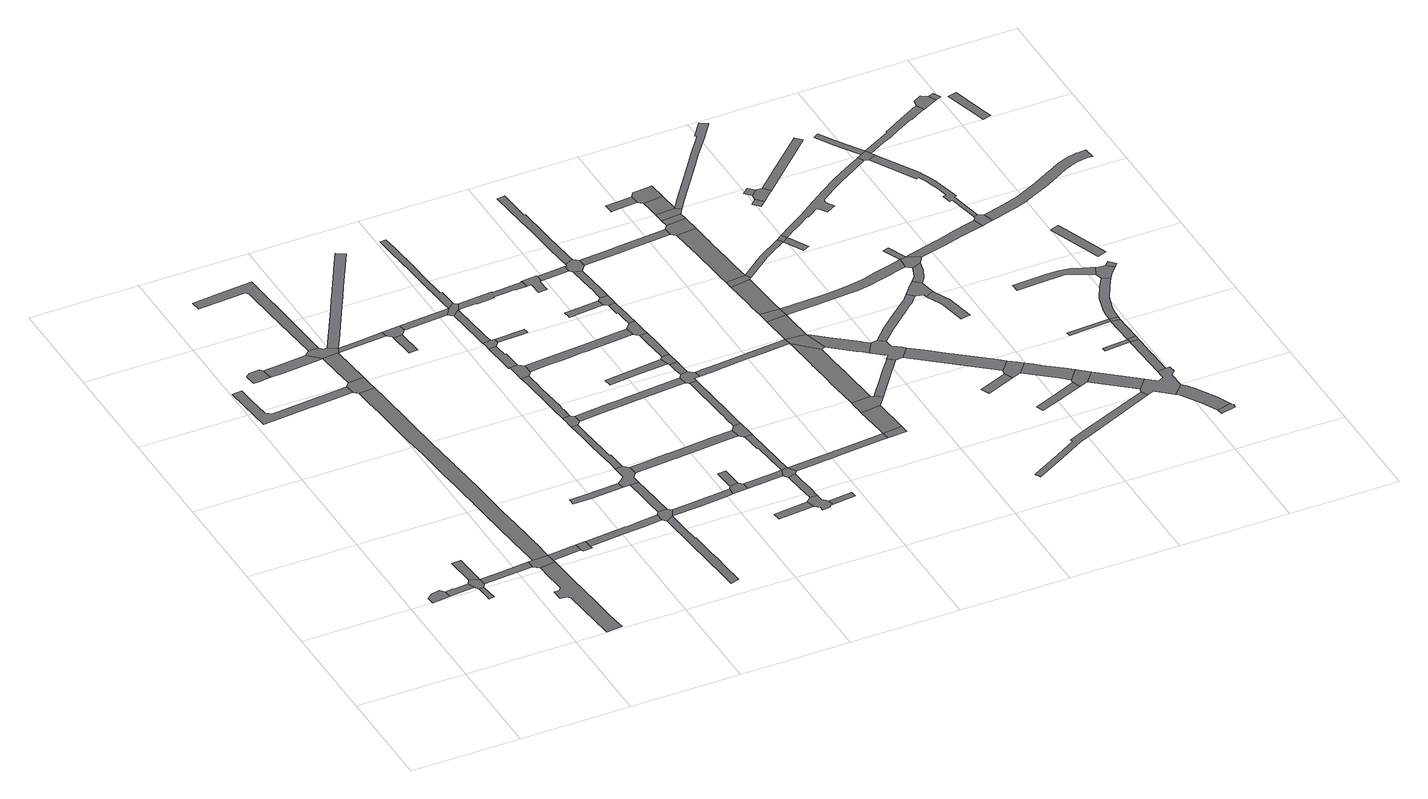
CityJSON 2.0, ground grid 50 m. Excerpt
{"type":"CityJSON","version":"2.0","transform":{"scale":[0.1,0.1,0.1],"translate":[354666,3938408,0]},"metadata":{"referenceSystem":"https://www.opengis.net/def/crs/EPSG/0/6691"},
"CityObjects":{
"road1":{"type":"Road","geometry":[{"type":"MultiSurface","lod":"1","boundaries":[[[0,1,2,3,4,5]]]}]},
"road2":{"type":"Road","attributes":{"RoadStructureAttribute.sectionType":"1"},"geometry":[{"type":"MultiSurface","lod":"1","boundaries":[[[6,7,8,1,0,9,10,11]]]}]},
"road3":{"type":"Road","geometry":[{"type":"MultiSurface","lod":"1","boundaries":[[[12,13,14,15]]]}]},
"road4":{"type":"Road","geometry":[{"type":"MultiSurface","lod":"1","boundaries":[[[16,17,18,6,11,12,15,19]]]}]},
"road5":{"type":"Road","geometry":[{"type":"MultiSurface","lod":"1","boundaries":[[[20,21,18,17]]]}]},
"road6":{"type":"Road","attributes":{"RoadStructureAttribute.sectionType":"1"},"geometry":[{"type":"MultiSurface","lod":"1","boundaries":[[[22,23,24,25,26,16,19]]]}]},
"road7":{"type":"Road","attributes":{"RoadStructureAttribute.sectionType":"1"},"geometry":[{"type":"MultiSurface","lod":"1","boundaries":[[[27,28,29,30,31,32,33,34,35,36,37,38,39,40,41,42,43,44,45,46,47,48]]]}]},
"road8":{"type":"Road","geometry":[{"type":"MultiSurface","lod":"1","boundaries":[[[49,50,51,25,24,27,48,52]]]}]},
"road9":{"type":"Road","geometry":[{"type":"MultiSurface","lod":"1","boundaries":[[[53,54,55,56,57,58,59,60]]]}]},
"road10":{"type":"Road","attributes":{"RoadStructureAttribute.sectionType":"1"},"geometry":[{"type":"MultiSurface","lod":"1","boundaries":[[[61,62,63,64,65,66,67,68,69,70,71,72,73,74]]]}]},
"road11":{"type":"Road","attributes":{"RoadStructureAttribute.sectionType":"1"},"geometry":[{"type":"MultiSurface","lod":"1","boundaries":[[[75,76,49,52]]]}]},
"road12":{"type":"Road","attributes":{"RoadStructureAttribute.sectionType":"1"},"geometry":[{"type":"MultiSurface","lod":"1","boundaries":[[[77,78,79,80,81,82,83,84,85,86,87,88,89,90,91,92,93,94,95,96,97,98,50,49,99,100,101,102,103,104,105,106,107,108,109,110,111,112,113,114,115,116,117,118,119,120,121,122,123]]]}]},
"road13":{"type":"Road","attributes":{"RoadStructureAttribute.sectionType":"1"},"geometry":[{"type":"MultiSurface","lod":"1","boundaries":[[[124,125,126,57,56,127,128,129,130]]]}]},
"road14":{"type":"Road","geometry":[{"type":"MultiSurface","lod":"1","boundaries":[[[131,132,76,75,133,134]]]}]},
"road15":{"type":"Road","attributes":{"RoadStructureAttribute.sectionType":"1"},"geometry":[{"type":"MultiSurface","lod":"1","boundaries":[[[135,136,137,138,139,140,141,142,143,144,145,146,147]]]}]},
"road16":{"type":"Road","geometry":[{"type":"MultiSurface","lod":"1","boundaries":[[[148,149,150,151,61,74,77,123]]]}]},
"road17":{"type":"Road","attributes":{"RoadStructureAttribute.sectionType":"1"},"geometry":[{"type":"MultiSurface","lod":"1","boundaries":[[[130,152,153,154,150,149,155]]]}]},
"road18":{"type":"Road","geometry":[{"type":"MultiSurface","lod":"1","boundaries":[[[156,157,158,159,147,146,124,130,155]]]}]},
"road19":{"type":"Road","attributes":{"RoadStructureAttribute.sectionType":"1"},"geometry":[{"type":"MultiSurface","lod":"1","boundaries":[[[160,161,162,163,164,165,166,167,168,169,170,171,132,131]]]}]},
"road20":{"type":"Road","attributes":{"RoadStructureAttribute.sectionType":"1"},"geometry":[{"type":"MultiSurface","lod":"1","boundaries":[[[172,173,174,175,176,177]]]}]},
"road21":{"type":"Road","attributes":{"RoadStructureAttribute.sectionType":"1"},"geometry":[{"type":"MultiSurface","lod":"1","boundaries":[[[178,179,180,181,156,155]]]}]},
"road22":{"type":"Road","geometry":[{"type":"MultiSurface","lod":"1","boundaries":[[[182,183,184,185,165,164,186]]]}]},
"road23":{"type":"Road","attributes":{"RoadStructureAttribute.sectionType":"1"},"geometry":[{"type":"MultiSurface","lod":"1","boundaries":[[[187,188,189,190,185,184,191,192,193,194]]]}]},
"road24":{"type":"Road","attributes":{"RoadStructureAttribute.sectionType":"1"},"geometry":[{"type":"MultiSurface","lod":"1","boundaries":[[[195,196,197,198,199,200,201,202,203,204,157,156,205,206,207,208,209,210]]]}]},
"road25":{"type":"Road","geometry":[{"type":"MultiSurface","lod":"1","boundaries":[[[211,212,213,214]]]}]},
"road26":{"type":"Road","geometry":[{"type":"MultiSurface","lod":"1","boundaries":[[[213,215,216,180,179,217,214]]]}]},
"road27":{"type":"Road","geometry":[{"type":"MultiSurface","lod":"1","boundaries":[[[218,219,220,221,222,223,224,225,172,177,187,194]]]}]},
"road28":{"type":"Road","attributes":{"RoadStructureAttribute.sectionType":"1"},"geometry":[{"type":"MultiSurface","lod":"1","boundaries":[[[226,227,228,229,230,231,232,233,183,182,186,234,235,236,237,238,239,240,241,242,243,244,245,246,247,248,249,182,250,251,252,253,254]]]}]},
"road29":{"type":"Road","attributes":{"RoadStructureAttribute.sectionType":"1"},"geometry":[{"type":"MultiSurface","lod":"1","boundaries":[[[255,256,257,258,259,260,222,221,261,262,263,264,265,266,267]]]}]},
"road30":{"type":"Road","geometry":[{"type":"MultiSurface","lod":"1","boundaries":[[[268,269,270,271,272,273,255,267]]]}]},
"road31":{"type":"Road","attributes":{"RoadStructureAttribute.sectionType":"1"},"geometry":[{"type":"MultiSurface","lod":"1","boundaries":[[[274,275,276,277,278,279,280,281,282,283,284,285,286,287,288,271,270]]]}]},
"road32":{"type":"Road","attributes":{"RoadStructureAttribute.sectionType":"1"},"geometry":[{"type":"MultiSurface","lod":"1","boundaries":[[[289,290,291,292,293,216,215,294,295,296]]]}]},
"road33":{"type":"Road","geometry":[{"type":"MultiSurface","lod":"1","boundaries":[[[297,298,299,300,301,302,303,281,280]]]}]},
"road34":{"type":"Road","attributes":{"RoadStructureAttribute.sectionType":"1"},"geometry":[{"type":"MultiSurface","lod":"1","boundaries":[[[304,305,306,301,300,307,308,309,310,311]]]}]},
"road35":{"type":"Road","geometry":[{"type":"MultiSurface","lod":"1","boundaries":[[[312,313,314,315,316,304,311]]]}]},
"road36":{"type":"Road","attributes":{"RoadStructureAttribute.sectionType":"1"},"geometry":[{"type":"MultiSurface","lod":"1","boundaries":[[[317,318,315,314,319,320,321,322,323]]]}]},
"road37":{"type":"Road","geometry":[{"type":"MultiSurface","lod":"1","boundaries":[[[317,323,324,325,289,296]]]}]},
"road38":{"type":"Road","geometry":[{"type":"MultiSurface","lod":"1","boundaries":[[[326,327,226,254,328,329]]]}]},
"road39":{"type":"Road","attributes":{"RoadStructureAttribute.sectionType":"1"},"geometry":[{"type":"MultiSurface","lod":"1","boundaries":[[[330,331,332,333,334,335,336,337,220,219,338,339,340,341,342,343,344,345,346]]]}]},
"road40":{"type":"Road","geometry":[{"type":"MultiSurface","lod":"1","boundaries":[[[347,348,327,326]]]}]},
"road41":{"type":"Road","geometry":[{"type":"MultiSurface","lod":"1","boundaries":[[[349,350,351,352,313,312]]]}]},
"road42":{"type":"Road","attributes":{"RoadStructureAttribute.sectionType":"1"},"geometry":[{"type":"MultiSurface","lod":"1","boundaries":[[[353,354,355,356,357,358,359,360,361,362,363,289,325]]]}]},
"road43":{"type":"Road","geometry":[{"type":"MultiSurface","lod":"1","boundaries":[[[364,365,366,367]]]}]},
"road44":{"type":"Road","attributes":{"RoadStructureAttribute.sectionType":"1"},"geometry":[{"type":"MultiSurface","lod":"1","boundaries":[[[368,369,370,371,372,373,374,375,376,377,378,269,268]]]}]},
"road45":{"type":"Road","attributes":{"RoadStructureAttribute.sectionType":"1"},"geometry":[{"type":"MultiSurface","lod":"1","boundaries":[[[328,379,380,381,382,383,384,329]]]}]},
"road46":{"type":"Road","attributes":{"RoadStructureAttribute.sectionType":"1"},"geometry":[{"type":"MultiSurface","lod":"1","boundaries":[[[385,386,387,388,389,390,324,323,391,392,393,394,395,396,397,398,399,400,401,402,403]]]}]},
"road47":{"type":"Road","geometry":[{"type":"MultiSurface","lod":"1","boundaries":[[[404,405,406,407,364,367,408,409,410,411,412]]]}]},
"road48":{"type":"Road","attributes":{"RoadStructureAttribute.sectionType":"1"},"geometry":[{"type":"MultiSurface","lod":"1","boundaries":[[[413,414,415,416,417,418,299,298,419,420,421,422,423,424,425,426,427,428]]]}]},
"road49":{"type":"Road","attributes":{"RoadStructureAttribute.sectionType":"1"},"geometry":[{"type":"MultiSurface","lod":"1","boundaries":[[[429,430,407,406,431,432,433,434]]]}]},
"road50":{"type":"Road","geometry":[{"type":"MultiSurface","lod":"1","boundaries":[[[382,381,429,434,435,436]]]}]},
"road51":{"type":"Road","attributes":{"RoadStructureAttribute.sectionType":"1"},"geometry":[{"type":"MultiSurface","lod":"1","boundaries":[[[437,438,439,440,441,442]]]}]},
"road52":{"type":"Road","attributes":{"RoadStructureAttribute.sectionType":"1"},"geometry":[{"type":"MultiSurface","lod":"1","boundaries":[[[443,444,445,446,447,448,449,450,451,382,436]]]}]},
"road53":{"type":"Road","geometry":[{"type":"MultiSurface","lod":"1","boundaries":[[[452,453,404,412]]]}]},
"road54":{"type":"Road","geometry":[{"type":"MultiSurface","lod":"1","boundaries":[[[454,447,446,455,456,457,458,330,346]]]}]},
"road55":{"type":"Road","attributes":{"RoadStructureAttribute.sectionType":"1"},"geometry":[{"type":"MultiSurface","lod":"1","boundaries":[[[459,460,461,462,458,457,463,464,465,466,467,468]]]}]},
"road56":{"type":"Road","geometry":[{"type":"MultiSurface","lod":"1","boundaries":[[[469,470,403,402,471,472,473,474,475,476,477]]]}]},
"road57":{"type":"Road","geometry":[{"type":"MultiSurface","lod":"1","boundaries":[[[467,478,479,480,481,482,483,484,485,486,487,374,373,468]]]}]},
"road58":{"type":"Road","geometry":[{"type":"MultiSurface","lod":"1","boundaries":[[[488,489,490,491,492,493]]]}]},
"road59":{"type":"Road","attributes":{"RoadStructureAttribute.sectionType":"1"},"geometry":[{"type":"MultiSurface","lod":"1","boundaries":[[[494,495,496,485,484,497,498,499]]]}]},
"road60":{"type":"Road","geometry":[{"type":"MultiSurface","lod":"1","boundaries":[[[500,501,442,441,494,499]]]}]},
"road61":{"type":"Road","attributes":{"RoadStructureAttribute.sectionType":"1"},"geometry":[{"type":"MultiSurface","lod":"1","boundaries":[[[502,503,504,501,500,505,506]]]}]},
"road62":{"type":"Road","geometry":[{"type":"MultiSurface","lod":"1","boundaries":[[[507,508,509,510,511,512,413,428,513,514,502,506]]]}]},
"road63":{"type":"Road","attributes":{"RoadStructureAttribute.sectionType":"1"},"geometry":[{"type":"MultiSurface","lod":"1","boundaries":[[[515,516,517,518,436,435,519,520,521,522,523,524,525,526]]]}]},
"road64":{"type":"Road","attributes":{"RoadStructureAttribute.sectionType":"1"},"geometry":[{"type":"MultiSurface","lod":"1","boundaries":[[[476,527,528,529,530,477]]]}]},
"road65":{"type":"Road","attributes":{"RoadStructureAttribute.sectionType":"1"},"geometry":[{"type":"MultiSurface","lod":"1","boundaries":[[[531,532,533,534,535,536,510,509,537,538,539,540]]]}]},
"road66":{"type":"Road","geometry":[{"type":"MultiSurface","lod":"1","boundaries":[[[541,542,543,493,492,531,540]]]}]},
"road67":{"type":"Road","attributes":{"RoadStructureAttribute.sectionType":"1"},"geometry":[{"type":"MultiSurface","lod":"1","boundaries":[[[544,545,546,547,548,549,550,543,542]]]}]},
"road68":{"type":"Road","geometry":[{"type":"MultiSurface","lod":"1","boundaries":[[[528,547,546,551,552,553,554,555,529]]]}]},
"road69":{"type":"Road","attributes":{"RoadStructureAttribute.sectionType":"1"},"geometry":[{"type":"MultiSurface","lod":"1","boundaries":[[[556,557,558,559,560,561,554,553,562,563,564,565,566,567,568,569,570]]]}]},
"road70":{"type":"Road","attributes":{"RoadStructureAttribute.sectionType":"1"},"geometry":[{"type":"MultiSurface","lod":"1","boundaries":[[[571,572,573,574,575,576,577,578,579,580,581,582,583,584,585,481,480]]]}]},
"road71":{"type":"Road","geometry":[{"type":"MultiSurface","lod":"1","boundaries":[[[515,526,586,587]]]}]},
"road72":{"type":"Road","attributes":{"RoadStructureAttribute.sectionType":"1"},"geometry":[{"type":"MultiSurface","lod":"1","boundaries":[[[588,589,590,515,587]]]}]},
"road73":{"type":"Road","geometry":[{"type":"MultiSurface","lod":"1","boundaries":[[[591,592,593,589,588,594,595,596]]]}]},
"road74":{"type":"Road","attributes":{"RoadStructureAttribute.sectionType":"1"},"geometry":[{"type":"MultiSurface","lod":"1","boundaries":[[[551,597,598,599,600,601,602,603,552]]]}]},
"road75":{"type":"Road","attributes":{"RoadStructureAttribute.sectionType":"1"},"geometry":[{"type":"MultiSurface","lod":"1","boundaries":[[[604,605,606,607,608,609,610,575,611,612,613,614,615,616,617,591,596]]]}]},
"road76":{"type":"Road","geometry":[{"type":"MultiSurface","lod":"1","boundaries":[[[576,575,610,618,619]]]}]},
"road77":{"type":"Road","attributes":{"RoadStructureAttribute.sectionType":"1"},"geometry":[{"type":"MultiSurface","lod":"1","boundaries":[[[576,619,620,621,622]]]}]},
"road78":{"type":"Road","geometry":[{"type":"MultiSurface","lod":"1","boundaries":[[[621,623,624,625,622]]]}]},
"road79":{"type":"Road","attributes":{"RoadStructureAttribute.sectionType":"1"},"geometry":[{"type":"MultiSurface","lod":"1","boundaries":[[[626,627,624,623,628,629,630,631]]]}]},
"road80":{"type":"Road","attributes":{"RoadStructureAttribute.sectionType":"1"},"geometry":[{"type":"MultiSurface","lod":"1","boundaries":[[[632,633,634,635,636,637,638,639,640,641,595,594]]]}]},
"road81":{"type":"Road","geometry":[{"type":"MultiSurface","lod":"1","boundaries":[[[630,642,643,644,645,631]]]}]},
"road82":{"type":"Road","geometry":[{"type":"MultiSurface","lod":"1","boundaries":[[[646,647,648,649,650,651,652,653]]]}]},
"road83":{"type":"Road","attributes":{"RoadStructureAttribute.sectionType":"1"},"geometry":[{"type":"MultiSurface","lod":"1","boundaries":[[[618,654,655,656,657,658,659,660,661,662,663,619]]]}]},
"road84":{"type":"Road","attributes":{"RoadStructureAttribute.sectionType":"1"},"geometry":[{"type":"MultiSurface","lod":"1","boundaries":[[[643,664,665,666,667,668,669,670,671,672,673,674,675,676,644]]]}]},
"road85":{"type":"Road","geometry":[{"type":"MultiSurface","lod":"1","boundaries":[[[671,670,677,678,600,599]]]}]},
"road86":{"type":"Road","attributes":{"RoadStructureAttribute.sectionType":"1"},"geometry":[{"type":"MultiSurface","lod":"1","boundaries":[[[679,678,677,680]]]}]},
"road87":{"type":"Road","geometry":[{"type":"MultiSurface","lod":"1","boundaries":[[[681,682,683,679,680]]]}]},
"road88":{"type":"Road","geometry":[{"type":"MultiSurface","lod":"1","boundaries":[[[657,656,684,685,636,635,686,687,688,689,690,691]]]}]},
"road89":{"type":"Road","attributes":{"RoadStructureAttribute.sectionType":"1"},"geometry":[{"type":"MultiSurface","lod":"1","boundaries":[[[692,693,694,695,696,697,683,682]]]}]},
"road90":{"type":"Road","geometry":[{"type":"MultiSurface","lod":"1","boundaries":[[[646,653,694,693,698,699]]]}]},
"road91":{"type":"Road","attributes":{"RoadStructureAttribute.sectionType":"1"},"geometry":[{"type":"MultiSurface","lod":"1","boundaries":[[[642,700,701,702,703,704,705,706,707,708,709,643]]]}]},
"road92":{"type":"Road","attributes":{"RoadStructureAttribute.sectionType":"1"},"geometry":[{"type":"MultiSurface","lod":"1","boundaries":[[[686,710,711,712,713,714,715,716,717,687]]]}]},
"road93":{"type":"Road","attributes":{"RoadStructureAttribute.sectionType":"1"},"geometry":[{"type":"MultiSurface","lod":"1","boundaries":[[[718,719,720,721,722,723,724,725,726,727,728,729,730,731,623,621,732,733,734,735,736,737,738,739,740,741,742]]]}]},
"road94":{"type":"Road","geometry":[{"type":"MultiSurface","lod":"1","boundaries":[[[743,744,745,746]]]}]},
"road95":{"type":"Road","attributes":{"RoadStructureAttribute.sectionType":"1"},"geometry":[{"type":"MultiSurface","lod":"1","boundaries":[[[690,747,748,749,750,751,752,753,754,755,756,757,758,759,760,761,691]]]}]},
"road96":{"type":"Road","attributes":{"RoadStructureAttribute.sectionType":"1"},"geometry":[{"type":"MultiSurface","lod":"1","boundaries":[[[762,763,764,765,766,767,768,769,770,771,772,773]]]}]},
"road97":{"type":"Road","geometry":[{"type":"MultiSurface","lod":"1","boundaries":[[[774,775,706,705]]]}]},
"road98":{"type":"Road","geometry":[{"type":"MultiSurface","lod":"1","boundaries":[[[776,777,774,705]]]}]},
"road99":{"type":"Road","attributes":{"RoadStructureAttribute.sectionType":"1"},"geometry":[{"type":"MultiSurface","lod":"1","boundaries":[[[778,779,780,781,782,783]]]}]},
"road100":{"type":"Road","attributes":{"RoadStructureAttribute.sectionType":"1"},"geometry":[{"type":"MultiSurface","lod":"1","boundaries":[[[681,784,785,786,787,788,789,790,791,792,793,794,795,796,797,798,682]]]}]},
"road101":{"type":"Road","geometry":[{"type":"MultiSurface","lod":"1","boundaries":[[[711,746,745,799,800,801,802,803,712]]]}]},
"road102":{"type":"Road","attributes":{"RoadStructureAttribute.sectionType":"1"},"geometry":[{"type":"MultiSurface","lod":"1","boundaries":[[[804,805,806,807,808,809]]]}]},
"road103":{"type":"Road","geometry":[{"type":"MultiSurface","lod":"1","boundaries":[[[810,811,812,813]]]}]},
"road104":{"type":"Road","geometry":[{"type":"MultiSurface","lod":"1","boundaries":[[[814,815,810,813,809,808,816,817]]]}]},
"road105":{"type":"Road","geometry":[{"type":"MultiSurface","lod":"1","boundaries":[[[818,819,820,755,754,821,822,823,824,825,826,827]]]}]},
"road106":{"type":"Road","attributes":{"RoadStructureAttribute.sectionType":"1"},"geometry":[{"type":"MultiSurface","lod":"1","boundaries":[[[828,829,830,831,832,833,800,799,834,835,836]]]}]},
"road107":{"type":"Road","attributes":{"RoadStructureAttribute.sectionType":"1"},"geometry":[{"type":"MultiSurface","lod":"1","boundaries":[[[824,837,838,839,840,841,842,843,844,845,846,847,848,825]]]}]},
"road108":{"type":"Road","attributes":{"RoadStructureAttribute.sectionType":"1"},"geometry":[{"type":"MultiSurface","lod":"1","boundaries":[[[849,850,851,852,853,854,855,856,818,827]]]}]},
"road109":{"type":"Road","geometry":[{"type":"MultiSurface","lod":"1","boundaries":[[[857,828,836,783,782,858,859]]]}]},
"road110":{"type":"Road","geometry":[{"type":"MultiSurface","lod":"1","boundaries":[[[860,861,862,742]]]}]},
"road111":{"type":"Road","geometry":[{"type":"MultiSurface","lod":"1","boundaries":[[[741,854,853,863,860,742]]]}]},
"road112":{"type":"Road","geometry":[{"type":"MultiSurface","lod":"1","boundaries":[[[864,865,866,867,868,869,870,871,775,774,872,873,874,875,876,877,878,879,880,881,882,883,884,885,886,887,888,889,890]]]}]},
"road113":{"type":"Road","attributes":{"RoadStructureAttribute.sectionType":"1"},"geometry":[{"type":"MultiSurface","lod":"1","boundaries":[[[858,891,892,859]]]}]},
"road114":{"type":"Road","attributes":{"RoadStructureAttribute.sectionType":"1"},"geometry":[{"type":"MultiSurface","lod":"1","boundaries":[[[893,894,814,817,895,896]]]}]},
"road115":{"type":"Road","geometry":[{"type":"MultiSurface","lod":"1","boundaries":[[[897,898,899,900,901,902,903,904,905,892,891,773,772,906,907,908,909]]]}]},
"road116":{"type":"Road","attributes":{"RoadStructureAttribute.sectionType":"1"},"geometry":[{"type":"MultiSurface","lod":"1","boundaries":[[[910,911,912,913,914,915,916,860,863,917,918,919,920]]]}]},
"road117":{"type":"Road","geometry":[{"type":"MultiSurface","lod":"1","boundaries":[[[921,922,923,924]]]}]},
"road118":{"type":"Road","geometry":[{"type":"MultiSurface","lod":"1","boundaries":[[[925,926,927,928]]]}]},
"road119":{"type":"Road","attributes":{"RoadStructureAttribute.sectionType":"1"},"geometry":[{"type":"MultiSurface","lod":"1","boundaries":[[[929,930,931,932,933,934,935,936,909,908]]]}]},
"road120":{"type":"Road","geometry":[{"type":"MultiSurface","lod":"1","boundaries":[[[937,938,932,931,939,940]]]}]},
"road121":{"type":"Road","attributes":{"RoadStructureAttribute.sectionType":"1"},"geometry":[{"type":"MultiSurface","lod":"1","boundaries":[[[941,942,943,944,945,923,946,947,901,900]]]}]},
"road122":{"type":"Road","geometry":[{"type":"MultiSurface","lod":"1","boundaries":[[[923,945,948,924]]]}]},
"road123":{"type":"Road","attributes":{"RoadStructureAttribute.sectionType":"1"},"geometry":[{"type":"MultiSurface","lod":"1","boundaries":[[[948,949,950,951,927,952,924]]]}]},
"road124":{"type":"Road","geometry":[{"type":"MultiSurface","lod":"1","boundaries":[[[927,951,953,928]]]}]},
"road125":{"type":"Road","attributes":{"RoadStructureAttribute.sectionType":"1"},"geometry":[{"type":"MultiSurface","lod":"1","boundaries":[[[954,955,956,957,958,959,960,961]]]}]},
"road126":{"type":"Road","attributes":{"RoadStructureAttribute.sectionType":"1"},"geometry":[{"type":"MultiSurface","lod":"1","boundaries":[[[962,963,964,965,966,967,968,969,970,971,972,973,974]]]}]},
"road127":{"type":"Road","geometry":[{"type":"MultiSurface","lod":"1","boundaries":[[[975,961,960,864,890,976,977]]]}]},
"road128":{"type":"Road","attributes":{"RoadStructureAttribute.sectionType":"1"},"geometry":[{"type":"MultiSurface","lod":"1","boundaries":[[[976,978,979,980,981,982,983,984,985,986,987,988,989,990,991,992,993,994,995,996,997,998,999,1000,1001,1002,1003,1004,1005,977]]]}]},
"road129":{"type":"Road","geometry":[{"type":"MultiSurface","lod":"1","boundaries":[[[988,1006,910,920,1007,1008,1009,989]]]}]},
"road130":{"type":"Road","attributes":{"RoadStructureAttribute.sectionType":"1"},"geometry":[{"type":"MultiSurface","lod":"1","boundaries":[[[953,1010,1011,1012,1013,1014,1015,1016,1017,1018,1019,1020,1021,1022,1023,1024,1025,1026,928]]]}]},
"road131":{"type":"Road","geometry":[{"type":"MultiSurface","lod":"1","boundaries":[[[973,1019,1018,1027,1028,1029,1030,1031,974]]]}]},
"road132":{"type":"Road","attributes":{"RoadStructureAttribute.sectionType":"1"},"geometry":[{"type":"MultiSurface","lod":"1","boundaries":[[[975,1032,1033,1034,1035,1036,1037,1038,1039,1040,1041,1042,1043,1044,1045,1046,1047,1048,1049,961]]]}]},
"road133":{"type":"Road","attributes":{"RoadStructureAttribute.sectionType":"1"},"geometry":[{"type":"MultiSurface","lod":"1","boundaries":[[[1050,1051,1030,1029,1052,1053,1054]]]}]},
"road134":{"type":"Road","attributes":{"RoadStructureAttribute.sectionType":"1"},"geometry":[{"type":"MultiSurface","lod":"1","boundaries":[[[1055,1056,1057,1058,1059,1060,1061,1062,1063]]]}]},
"road135":{"type":"Road","attributes":{"RoadStructureAttribute.sectionType":"1"},"geometry":[{"type":"MultiSurface","lod":"1","boundaries":[[[1064,1065,1066,1067,1068,1069,1070,1071,1072,1073,1074,1075,1076,1077,1078,1079,1080,1081,1082,1083,1084,1085,1086,1087,1088,1089,1090,1091,1092,1093,1094,1095,1096,1097,1098,1099,1100,1101,1102,1103,1104,1105,1106,1107,1009,1008]]]}]},
"road136":{"type":"Road","geometry":[{"type":"MultiSurface","lod":"1","boundaries":[[[1108,1109,1110,1111,1041,1040,1112]]]}]},
"road137":{"type":"Road","attributes":{"RoadStructureAttribute.sectionType":"1"},"geometry":[{"type":"MultiSurface","lod":"1","boundaries":[[[1113,1114,1108,1112]]]}]},
"road138":{"type":"Road","attributes":{"RoadStructureAttribute.sectionType":"1"},"geometry":[{"type":"MultiSurface","lod":"1","boundaries":[[[1115,1116,1117,1118,1119,1120,1121]]]}]}
},
"vertices":[
[181,510,0],[178,546,0],[161,567,0],[121,558,0],[95,538,0],[99,501,0],
[286,555,0],[227,549,0],[214,549,0],[226,514,0],[230,514,0],[297,520,0],
[310,502,0],[316,423,0],[340,425,0],[333,505,0],
[342,560,0],[341,560,0],[299,577,0],[344,524,0],
[330,712,0],[289,709,0],
[418,531,0],[546,541,0],[573,544,0],[572,580,0],[417,566,0],
[599,521,0],[603,456,0],[609,390,0],[612,362,0],[598,349,0],[574,348,0],[576,297,0],[605,296,0],[619,281,0],[627,184,0],[643,12,0],[643,5,0],[716,10,0],[716,11,0],[711,61,0],[711,66,0],[706,115,0],[693,258,0],[693,263,0],[679,428,0],[677,456,0],[671,533,0],
[665,587,0],[594,582,0],[587,582,0],[669,547,0],
[114,2238,0],[119,2184,0],[144,2186,0],[198,2191,0],[193,2245,0],[182,2258,0],[182,2260,0],[135,2256,0],
[449,1996,0],[270,1979,0],[251,1977,0],[94,1963,0],[69,1982,0],[59,2083,0],[52,2160,0],[8,2155,0],[16,2067,0],[31,1912,0],[105,1919,0],[247,1932,0],[276,1934,0],[454,1951,0],
[801,562,0],[798,599,0],
[475,1932,0],[481,1853,0],[488,1778,0],[492,1737,0],[497,1679,0],[501,1627,0],[507,1557,0],[513,1496,0],[514,1490,0],[520,1426,0],[530,1306,0],[532,1278,0],[541,1179,0],[546,1126,0],[552,1046,0],[553,1037,0],[554,1022,0],[562,931,0],[568,871,0],[569,857,0],[581,721,0],[592,609,0],[658,681,0],[657,686,0],[656,705,0],[655,714,0],[650,766,0],[645,822,0],[644,839,0],[634,941,0],[629,1000,0],[625,1049,0],[618,1133,0],[605,1288,0],[602,1313,0],[601,1323,0],[599,1346,0],[585,1496,0],[573,1635,0],[573,1640,0],[569,1680,0],[568,1687,0],[562,1767,0],[561,1773,0],[560,1796,0],[554,1860,0],[547,1938,0],
[396,2263,0],[313,2256,0],[268,2252,0],[265,2196,0],[408,2209,0],[440,2212,0],[449,2213,0],
[848,566,0],[844,604,0],[810,550,0],[849,553,0],
[449,2503,0],[427,2791,0],[425,2816,0],[292,2805,0],[145,2792,0],[149,2746,0],[176,2748,0],[368,2760,0],[378,2748,0],[382,2703,0],[401,2503,0],[421,2285,0],[466,2289,0],
[543,1974,0],[539,2023,0],[467,2017,0],[460,2008,0],
[459,2115,0],[464,2061,0],[467,2024,0],[522,2220,0],
[537,2249,0],[498,2273,0],[485,2272,0],[479,2271,0],
[949,576,0],[976,579,0],[1008,582,0],[1102,590,0],[1190,599,0],[1188,637,0],[1119,631,0],[1039,622,0],[1032,622,0],[1007,619,0],[993,618,0],[853,604,0],
[1144,905,0],[978,892,0],[915,892,0],[915,859,0],[1000,860,0],[1147,872,0],
[555,2223,0],[750,2241,0],[744,2269,0],[644,2259,0],
[1239,604,0],[1258,643,0],[1241,657,0],[1201,656,0],[1206,585,0],
[1182,875,0],[1191,772,0],[1192,759,0],[1196,712,0],[1234,732,0],[1234,734,0],[1226,822,0],[1221,875,0],
[818,2844,0],[802,2817,0],[761,2742,0],[757,2736,0],[714,2658,0],[712,2654,0],[695,2623,0],[669,2578,0],[663,2568,0],[627,2502,0],[553,2278,0],[565,2299,0],[678,2502,0],[711,2561,0],[744,2620,0],[857,2821,0],
[783,2093,0],[822,2096,0],[811,2216,0],[771,2212,0],
[833,2243,0],[831,2277,0],[770,2220,0],
[1218,915,0],[1237,938,0],[1233,983,0],[1210,1002,0],[1177,1000,0],[1178,988,0],[1182,937,0],[1153,913,0],
[1532,667,0],[1505,665,0],[1448,660,0],[1428,657,0],[1416,656,0],[1362,652,0],[1351,651,0],[1262,643,0],[1209,556,0],[1220,423,0],[1222,407,0],[1232,252,0],[1234,245,0],[1240,175,0],[1248,81,0],[1287,90,0],[1278,200,0],[1274,255,0],[1269,310,0],[1267,333,0],[1266,354,0],[1260,426,0],[1255,425,0],[1246,516,0],[1371,615,0],[1428,619,0],[1430,620,0],[1513,628,0],[1529,631,0],
[1146,1336,0],[1154,1264,0],[1154,1263,0],[1161,1182,0],[1166,1124,0],[1175,1034,0],[1202,1094,0],[1196,1094,0],[1193,1130,0],[1185,1229,0],[1181,1265,0],[1179,1283,0],[1175,1339,0],
[1194,1360,0],[1190,1399,0],[1174,1412,0],[1140,1409,0],[1143,1378,0],[1144,1360,0],
[1170,1461,0],[1169,1469,0],[1168,1489,0],[1154,1638,0],[1152,1667,0],[1149,1696,0],[1146,1733,0],[1111,1729,0],[1111,1728,0],[1112,1715,0],[1118,1665,0],[1128,1544,0],[1133,1489,0],[1135,1466,0],[1140,1416,0],
[1062,2296,0],[907,2283,0],[850,2279,0],[846,2278,0],[843,2278,0],[839,2244,0],[845,2244,0],[1038,2260,0],
[1155,1742,0],[1166,1756,0],[1162,1801,0],[1139,1821,0],[1098,1817,0],[1098,1815,0],[1105,1816,0],
[1084,1972,0],[1086,1952,0],[1094,1865,0],[1135,1869,0],[1131,1909,0],[1125,1909,0],[1120,1964,0],[1119,1975,0],
[1137,1995,0],[1136,2022,0],[1117,2021,0],[1080,2018,0],[1082,2003,0],
[1061,2241,0],[1076,2065,0],[1111,2059,0],[1110,2067,0],[1108,2091,0],[1103,2162,0],[1094,2271,0],
[1110,2306,0],[1094,2318,0],
[1581,690,0],[1543,683,0],[1600,637,0],[1598,674,0],
[1722,1027,0],[1632,1019,0],[1531,1011,0],[1464,1004,0],[1432,1000,0],[1409,999,0],[1396,998,0],[1308,989,0],[1324,945,0],[1378,950,0],[1397,952,0],[1422,954,0],[1432,955,0],[1469,959,0],[1537,965,0],[1639,974,0],[1727,982,0],
[1574,786,0],[1536,783,0],
[1223,2001,0],[1276,2004,0],[1275,2019,0],[1275,2030,0],
[1087,2407,0],[1080,2407,0],[1069,2542,0],[1065,2595,0],[1050,2777,0],[1045,2836,0],[1017,2834,0],[1025,2741,0],[1037,2593,0],[1042,2537,0],[1059,2329,0],
[1776,446,0],[1618,430,0],[1622,393,0],[1785,408,0],
[1289,1369,0],[1301,1370,0],[1414,1381,0],[1451,1384,0],[1505,1389,0],[1697,1406,0],[1692,1447,0],[1448,1425,0],[1419,1422,0],[1405,1421,0],[1348,1415,0],
[1687,645,0],[1718,648,0],[1766,652,0],[1780,691,0],[1744,687,0],[1670,680,0],
[1368,2323,0],[1358,2322,0],[1346,2321,0],[1272,2315,0],[1270,2315,0],[1269,2320,0],[1124,2273,0],[1180,2278,0],[1181,2278,0],[1181,2272,0],[1262,2279,0],[1261,2285,0],[1332,2291,0],[1361,2294,0],[1363,2295,0],[1364,2288,0],[1371,2289,0],[1415,2293,0],[1412,2327,0],
[1858,415,0],[1834,436,0],[1832,470,0],[1800,471,0],[1807,388,0],[1808,370,0],[1841,373,0],[1855,386,0],[1861,387,0],
[1649,1847,0],[1577,1840,0],[1467,1829,0],[1361,1820,0],[1327,1816,0],[1253,1810,0],[1177,1757,0],[1252,1764,0],[1316,1770,0],[1355,1773,0],[1409,1779,0],[1441,1781,0],[1458,1782,0],[1563,1791,0],[1641,1800,0],[1654,1801,0],
[1784,632,0],[1792,549,0],[1829,524,0],[1825,561,0],[1823,591,0],[1818,641,0],
[1833,658,0],[1807,693,0],
[1464,1573,0],[1413,1568,0],[1416,1530,0],[1563,1544,0],[1690,1555,0],[1680,1596,0],
[1800,772,0],[1791,874,0],[1785,946,0],[1782,966,0],[1747,963,0],[1758,871,0],[1764,871,0],[1771,779,0],[1776,734,0],
[1969,397,0],[1967,424,0],
[1744,966,0],[1781,982,0],[1781,986,0],[1774,1054,0],[1742,1051,0],
[1712,1393,0],[1733,1143,0],[1734,1135,0],[1736,1104,0],[1774,1056,0],[1768,1128,0],[1764,1162,0],[1755,1271,0],[1745,1399,0],[1711,1396,0],
[1483,2339,0],[1411,2333,0],[1432,2294,0],[1437,2295,0],[1441,2232,0],[1481,2234,0],[1477,2298,0],[1486,2299,0],[1483,2333,0],
[1743,1418,0],[1744,1418,0],[1770,1421,0],[1767,1454,0],[1746,1467,0],[1745,1468,0],[1739,1471,0],[1705,1466,0],[1705,1463,0],[1697,1453,0],
[1473,2058,0],[1476,2030,0],[1476,2023,0],[1496,2025,0],[1638,2037,0],[1632,2072,0],
[1697,1549,0],[1701,1502,0],[1703,1482,0],[1738,1482,0],[1737,1491,0],[1732,1552,0],
[1727,1612,0],[1692,1609,0],
[1677,1782,0],[1683,1711,0],[1685,1687,0],[1718,1714,0],[1711,1785,0],
[1709,1811,0],[1704,1870,0],[1703,1880,0],[1675,1877,0],[1669,1870,0],[1650,1847,0],[1665,1792,0],[1667,1790,0],
[2265,734,0],[2256,734,0],[2047,715,0],[2039,714,0],[1932,667,0],[1982,672,0],[1988,672,0],[2036,677,0],[2043,677,0],[2047,678,0],[2245,696,0],[2266,698,0],
[1586,2308,0],[1615,2311,0],[1615,2345,0],[1556,2340,0],
[1655,2024,0],[1659,1981,0],[1661,1961,0],[1667,1961,0],[1668,1957,0],[1671,1912,0],[1699,1913,0],[1695,1954,0],[1694,1972,0],[1688,2028,0],
[1686,2047,0],[1683,2090,0],[1649,2087,0],
[1681,2114,0],[1679,2136,0],[1665,2287,0],[1630,2298,0],[1637,2224,0],[1645,2137,0],[1647,2111,0],
[1690,2317,0],[1687,2357,0],[1664,2376,0],[1625,2356,0],[1626,2346,0],
[1578,2888,0],[1594,2705,0],[1602,2619,0],[1606,2570,0],[1608,2548,0],[1615,2472,0],[1661,2401,0],[1653,2494,0],[1648,2552,0],[1642,2623,0],[1634,2709,0],[1632,2735,0],[1626,2734,0],[1624,2753,0],[1612,2891,0],
[1831,1426,0],[1887,1432,0],[2002,1443,0],[2077,1450,0],[2200,1461,0],[2197,1495,0],[2024,1479,0],[2023,1479,0],[2000,1476,0],[1993,1476,0],[1913,1468,0],[1877,1465,0],[1829,1460,0],[1815,1459,0],[1793,1457,0],
[2356,705,0],[2353,742,0],
[2338,912,0],[2247,902,0],[2262,758,0],
[2242,979,0],[2244,958,0],[2246,919,0],[2376,961,0],[2347,983,0],[2332,987,0],
[1850,2330,0],[1889,2334,0],[2098,2353,0],[2095,2393,0],[1885,2374,0],[1847,2371,0],[1840,2370,0],
[2330,999,0],[2315,1168,0],[2315,1169,0],[2314,1180,0],[2310,1225,0],[2306,1270,0],[2298,1367,0],[2202,1440,0],[2214,1306,0],[2216,1277,0],[2216,1271,0],[2226,1161,0],[2227,1143,0],[2231,1097,0],
[2316,1377,0],[2288,1486,0],
[2278,1609,0],[2275,1645,0],[2184,1636,0],
[2269,1692,0],[2179,1694,0],[2180,1683,0],
[2171,1784,0],[2173,1754,0],[2266,1735,0],[2261,1787,0],[2250,1929,0],[2159,1914,0],
[2421,1018,0],[2447,1053,0],[2488,1107,0],[2536,1167,0],[2507,1190,0],[2502,1183,0],[2478,1153,0],[2468,1141,0],[2430,1090,0],[2429,1090,0],
[2263,1940,0],[2246,1962,0],[2156,1953,0],[2157,1936,0],
[2074,2657,0],[1992,2651,0],[1950,2646,0],[1954,2605,0],[1954,2601,0],[1962,2602,0],[1997,2606,0],[2078,2612,0],
[2420,1291,0],[2431,1283,0],[2460,1259,0],[2496,1318,0],[2470,1338,0],[2462,1345,0],[2359,1429,0],[2358,1429,0],[2302,1475,0],[2301,1475,0],
[2237,2040,0],[2233,2098,0],[2232,2110,0],[2221,2220,0],[2220,2242,0],[2217,2271,0],[2211,2343,0],[2120,2335,0],[2132,2214,0],[2135,2180,0],[2148,2044,0],[2148,2041,0],[2152,2000,0],
[2204,2424,0],[2113,2416,0],
[2110,2454,0],[2200,2462,0],
[2220,2490,0],[2196,2507,0],[2106,2500,0],
[2471,1251,0],[2522,1209,0],[2570,1171,0],[2612,1223,0],[2598,1235,0],[2561,1264,0],[2559,1299,0],[2528,1321,0],
[2196,2509,0],[2188,2603,0],[2098,2595,0],[2102,2547,0],[2104,2525,0],[2106,2502,0],
[2180,2688,0],[2090,2680,0],
[2277,1951,0],[2382,2035,0],[2386,2038,0],[2400,2047,0],[2416,2056,0],[2489,2103,0],[2473,2126,0],[2468,2122,0],[2366,2059,0],[2340,2039,0],
[2756,1020,0],[2894,907,0],[2938,961,0],[2909,985,0],[2767,1099,0],[2765,1100,0],[2761,1103,0],[2671,1176,0],
[2808,1766,0],[2797,1763,0],[2725,1743,0],[2706,1738,0],[2693,1734,0],[2663,1726,0],[2635,1721,0],[2628,1719,0],[2600,1713,0],[2558,1709,0],[2493,1703,0],[2378,1697,0],[2349,1696,0],[2341,1696,0],[2422,1653,0],[2496,1658,0],[2605,1664,0],[2612,1664,0],[2675,1677,0],[2719,1689,0],[2762,1701,0],[2788,1707,0],[2799,1711,0],[2858,1727,0],[2861,1780,0],
[2758,829,0],[2774,789,0],[2907,842,0],[2890,883,0],
[2607,1348,0],[2620,1361,0],[2721,1450,0],[2746,1470,0],[2757,1480,0],[2769,1489,0],[2780,1502,0],[2804,1528,0],[2775,1554,0],[2743,1517,0],[2742,1516,0],[2697,1479,0],[2687,1471,0],[2675,1460,0],[2594,1389,0],
[2997,384,0],[2929,355,0],[2932,342,0],[2810,271,0],[2725,222,0],[2693,203,0],[2705,178,0],[2822,244,0],[2959,323,0],[2992,337,0],[3348,492,0],[3334,524,0],
[2516,2122,0],[2501,2145,0],
[2538,2013,0],[2567,2029,0],
[3029,672,0],[2906,621,0],[2919,587,0],[3025,628,0],[3127,668,0],[3112,705,0],
[2225,2498,0],[2257,2542,0],[2404,2739,0],[2442,2790,0],[2525,2895,0],[2580,2970,0],[2547,2994,0],[2545,2991,0],[2492,2919,0],[2501,2914,0],[2481,2888,0],[2418,2808,0],[2388,2768,0],[2233,2560,0],[2197,2509,0],
[2951,861,0],[2996,914,0],[2990,919,0],[2971,934,0],[2955,947,0],
[2492,2392,0],[2490,2391,0],[2518,2362,0],[2533,2376,0],[2545,2387,0],[2517,2416,0],
[2547,2473,0],[2522,2500,0],[2493,2473,0],[2518,2446,0],
[2577,2472,0],[2548,2473,0],[2578,2418,0],[2605,2443,0],
[2838,1624,0],[2834,1620,0],[2804,1587,0],[2807,1528,0],[2837,1519,0],[2839,1509,0],[2841,1504,0],[2882,1523,0],[2876,1553,0],[2870,1596,0],
[3161,781,0],[3123,812,0],[3066,858,0],[3051,870,0],[3046,874,0],[3024,892,0],[3042,787,0],[3078,757,0],[3116,726,0],
[2842,1501,0],[2847,1490,0],[2857,1469,0],[2875,1430,0],[2880,1404,0],[2901,1301,0],[2946,1309,0],[2942,1329,0],[2919,1444,0],[2907,1468,0],[2898,1488,0],[2886,1513,0],
[2888,1621,0],[2892,1626,0],[2913,1676,0],[2916,1690,0],[2923,1723,0],[2880,1706,0],[2875,1689,0],[2860,1650,0],
[3201,749,0],[3168,684,0],[3213,739,0],
[2890,1788,0],[2853,1876,0],[2826,1865,0],
[2947,1758,0],
[3019,2488,0],[3011,2483,0],[2943,2445,0],[2873,2403,0],[2785,2343,0],[2663,2256,0],[2640,2239,0],[2553,2180,0],[2566,2156,0],[2590,2171,0],[2652,2213,0],[2654,2215,0],[2658,2209,0],[2679,2224,0],[2709,2246,0],[2720,2243,0],[2744,2208,0],[2788,2232,0],[2763,2272,0],[2766,2287,0],[2805,2315,0],[2827,2330,0],[2893,2374,0],[2908,2383,0],[2913,2386,0],[2985,2430,0],[3035,2460,0],
[3339,545,0],[3384,599,0],
[2849,2726,0],[2692,2579,0],[2669,2504,0],[2876,2698,0],
[3497,572,0],[3517,593,0],[3513,626,0],[3495,624,0],[3457,622,0],[3458,585,0],[3459,573,0],[3441,564,0],[3432,560,0],[3382,507,0],[3389,501,0],[3452,445,0],[3501,499,0],
[3252,1889,0],[3241,1886,0],[3215,1879,0],[3145,1860,0],[3060,1835,0],[3049,1832,0],[2908,1794,0],[3062,1788,0],[3155,1813,0],[3254,1838,0],[3266,1841,0],
[3327,863,0],[3328,843,0],[3446,853,0],[3445,873,0],
[3246,1024,0],[3247,1004,0],[3439,1015,0],[3441,1035,0],
[3465,434,0],[3520,347,0],[3556,272,0],[3624,291,0],[3595,354,0],[3581,383,0],[3537,453,0],[3521,478,0],
[3634,279,0],[3626,280,0],[3562,244,0],[3631,260,0],
[3495,630,0],[3492,726,0],[3491,756,0],[3487,834,0],[3486,854,0],[3446,844,0],[3447,826,0],
[3485,880,0],
[3482,956,0],[3482,964,0],[3480,1010,0],[3442,950,0],
[3481,1030,0],
[3044,2553,0],[2998,2627,0],[2947,2709,0],[2922,2693,0],[2974,2608,0],[3029,2521,0],[3042,2501,0],[3068,2516,0],
[3532,1386,0],[3506,1397,0],[3457,1417,0],[3401,1426,0],[3352,1424,0],[3332,1423,0],[3192,1415,0],[3194,1377,0],[3285,1382,0],[3419,1389,0],[3479,1359,0],[3530,1334,0],[3549,1379,0],
[3082,2489,0],[3055,2455,0],[3090,2475,0],
[3170,2252,0],[3179,2257,0],[3185,2245,0],[3197,2216,0],[3201,2203,0],[3219,2145,0],[3228,2097,0],[3213,2094,0],[3221,2051,0],[3236,2053,0],[3262,1914,0],[3281,1917,0],[3252,2071,0],[3262,2073,0],[3258,2091,0],[3241,2164,0],[3239,2175,0],[3236,2186,0],[3233,2197,0],[3230,2208,0],[3227,2215,0],[3226,2219,0],[3222,2230,0],[3218,2241,0],[3214,2251,0],[3210,2262,0],[3205,2272,0],[3200,2284,0],
[3263,1907,0],[3302,1851,0],[3318,1856,0],[3304,1904,0],
[3482,1051,0],[3482,1059,0],[3484,1079,0],[3487,1100,0],[3506,1166,0],[3541,1232,0],[3544,1235,0],[3557,1257,0],[3572,1282,0],[3538,1303,0],[3536,1299,0],[3514,1263,0],[3507,1252,0],[3469,1181,0],[3449,1111,0],[3445,1087,0],[3441,1063,0],
[3588,1308,0],[3593,1313,0],[3623,1346,0],[3593,1373,0],[3557,1376,0],
[3161,2535,0],[3201,2554,0],[3206,2557,0],[3255,2586,0],[3318,2622,0],[3332,2630,0],[3335,2626,0],[3394,2660,0],[3411,2668,0],[3394,2704,0],[3375,2695,0],[3340,2675,0],[3292,2648,0],[3229,2612,0],[3203,2597,0],[3205,2593,0],[3189,2584,0],[3146,2561,0],
[3612,1392,0],[3598,1378,0],[3629,1353,0],[3634,1358,0],[3639,1363,0],
[3635,1459,0],[3547,1695,0],[3543,1706,0],[3501,1690,0],[3504,1683,0],[3587,1460,0],[3588,1457,0],[3594,1440,0],[3636,1456,0],
[3348,1865,0],[3391,1877,0],[3425,1887,0],[3448,1893,0],[3505,1915,0],[3516,1920,0],[3535,1929,0],[3543,1933,0],[3608,1964,0],[3613,1966,0],[3715,2023,0],[3742,2038,0],[3759,2046,0],[3784,2057,0],[3793,2060,0],[3802,2062,0],[3806,2064,0],[3825,2068,0],[3840,2070,0],[3860,2072,0],[3881,2072,0],[3876,2124,0],[3856,2123,0],[3838,2121,0],[3833,2120,0],[3818,2118,0],[3794,2113,0],[3777,2108,0],[3738,2092,0],[3718,2082,0],[3708,2077,0],[3705,2075,0],[3675,2059,0],[3612,2024,0],[3594,2013,0],[3590,2011,0],[3571,2002,0],[3519,1976,0],[3487,1961,0],[3466,1953,0],[3441,1944,0],[3433,1941,0],[3379,1925,0],[3324,1909,0],
[3465,2739,0],[3443,2751,0],[3438,2759,0],[3400,2736,0],[3483,2703,0],
[3510,2716,0],[3493,2752,0],
[3550,2662,0],[3590,2520,0],[3595,2499,0],[3635,2510,0],[3618,2574,0],[3581,2716,0],[3538,2705,0]
]}
